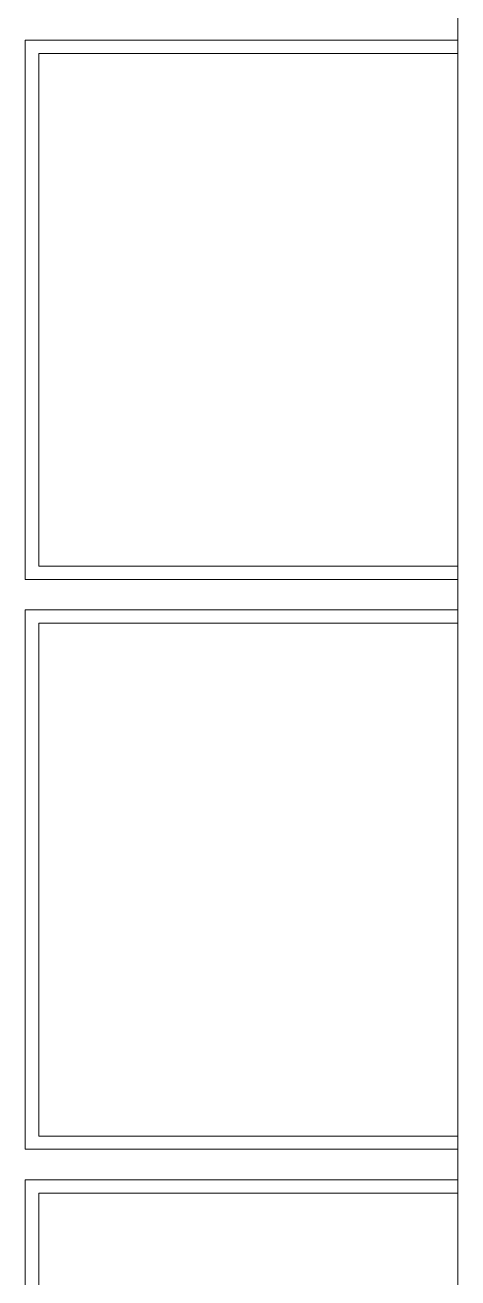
# Model space of a CAD drawing. Header units: inches. Extents: x -5142662 to -4941318, y -3361958 to -3160563.
# Drawn here: x -5010796.59 to -5010788.63, y -3261817.41 to -3261794.37 of the extents above; entities that cross this region are included whole.
import ezdxf

# ---------------------------------------------------------------- set-up
doc = ezdxf.new("R2010")
doc.units = ezdxf.units.IN
doc.header["$LTSCALE"] = 2
doc.header["$MEASUREMENT"] = 0
doc.layers.add('window', color=4, linetype='CONTINUOUS', lineweight=13)

msp = doc.modelspace()

# ---------------------------------------------------------------- linework, layer by layer
at = {"layer": 'window'}
for p, q in [((-5010788.632, -3261844.453), (-5010788.632, -3261773.942)), ((-5010796.588, -3261804.569), (-5010796.588, -3261794.651)), ((-5010796.588, -3261794.651), (-5010788.632, -3261794.651)), ((-5010796.336, -3261794.896), (-5010796.336, -3261804.325)), ((-5010796.336, -3261794.896), (-5010788.632, -3261794.896)), ((-5010796.336, -3261804.325), (-5010788.632, -3261804.325)), ((-5010788.632, -3261804.569), (-5010796.588, -3261804.569)), ((-5010796.588, -3261815.046), (-5010796.588, -3261805.128)), ((-5010796.588, -3261805.128), (-5010788.632, -3261805.128)), ((-5010796.336, -3261805.373), (-5010796.336, -3261814.802)), ((-5010796.336, -3261805.373), (-5010788.632, -3261805.373)), ((-5010796.336, -3261814.802), (-5010788.632, -3261814.802)), ((-5010788.632, -3261815.046), (-5010796.588, -3261815.046)), ((-5010796.588, -3261825.523), (-5010796.588, -3261815.605)), ((-5010796.588, -3261815.605), (-5010788.632, -3261815.605)), ((-5010796.336, -3261815.85), (-5010796.336, -3261825.279)), ((-5010796.336, -3261815.85), (-5010788.632, -3261815.85))]:
    msp.add_line(p, q, dxfattribs=at)

doc.saveas('drawing.dxf')
